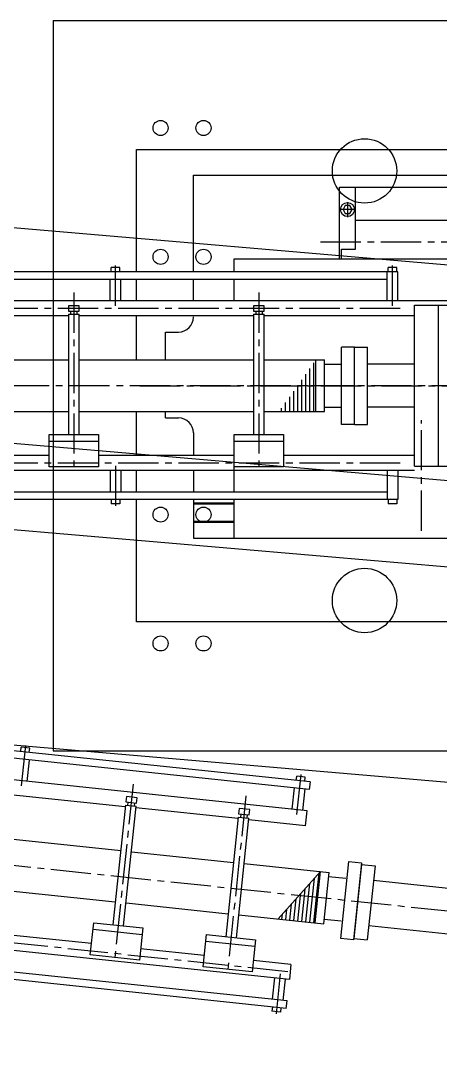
# Model space of a CAD drawing. Extents: x -50 to 48714, y -13211 to 6743.
# Drawn here: x 30242 to 30633, y -1089 to -131 of the extents above; entities that cross this region are included whole.
import ezdxf

# ---------------------------------------------------------------- set-up
doc = ezdxf.new("R2010")
doc.units = 0
doc.header["$LTSCALE"] = 50
doc.linetypes.add('UE46_01$0$MITTE2', pattern=[1.125, 0.75, -0.125, 0.125, -0.125])
doc.layers.get('0').update_dxf_attribs({"linetype": 'CONTINUOUS'})
for name, color, linetype in [('UE46_01$0$BETON', 9, 'CONTINUOUS'), ('UE46_01$0$MITTE2', 5, 'UE46_01$0$MITTE2'), ('UE46_01$0$MITTEKLEIN', 5, 'UE46_01$0$MITTE2'), ('UE46_01$0$SCHRAFFUR', 7, 'CONTINUOUS')]:
    doc.layers.add(name, color=color, linetype=linetype)

# ---------------------------------------------------------------- blocks, each defined once
blk = doc.blocks.new('*X274')
at = {"color": 0}
for p, q in [((14820.58, 3953.45), (14818.64, 3975.69)), ((14816.85, 3953.12), (14815.35, 3970.19)), ((14809.37, 3952.47), (14808.79, 3959.18)), ((14813.11, 3952.8), (14812.07, 3964.69)), ((14803.99, 3927.91), (14802.22, 3948.18)), ((14805.64, 3952.14), (14805.5, 3953.68)), ((14807.73, 3928.24), (14805.64, 3952.14)), ((14811.47, 3928.56), (14809.37, 3952.47)), ((14815.2, 3928.89), (14813.11, 3952.8)), ((14818.94, 3929.22), (14816.85, 3953.12)), ((14822.67, 3929.54), (14820.58, 3953.45)), ((14800.26, 3927.58), (14798.94, 3942.68)), ((14792.79, 3926.93), (14792.37, 3931.68)), ((14796.52, 3927.25), (14795.65, 3937.18))]:
    blk.add_line(p, q, dxfattribs=at)
blk = doc.blocks.new('UE46_01$0$ASP_1_O')
for p, q in [((-537.4, 106), (-537.4, 220)), ((-537.4, 220), (411.8, 220)), ((-484.4, 106), (-484.4, 196)), ((-484.4, 196), (271.8, 196)), ((-348.4, 185), (134.6, 185)), ((-348.4, 118), (-348.4, 185)), ((-333.4, 127), (-333.4, 185)), ((-333.4, 154), (119.6, 154)), ((-346.4, 127), (-333.4, 127)), ((-346.4, 118), (-346.4, 127)), ((-446.4, 118), (-152.4, 118)), ((-446.4, 106), (-446.4, 118)), ((-294, 106), (-822, 106)), ((-561, 106), (-561, 110)), ((-553, 110), (-561, 110)), ((-553, 106), (-553, 110)), ((-304, 79), (-304, 106)), ((-295, 110), (-303, 110)), ((-303, 106), (-303, 110)), ((-295, 106), (-295, 110)), ((-294, 79), (-294, 106)), ((738, 106), (208.55, 106)), ((475, 110), (467, 110)), ((467, 106), (467, 110)), ((475, 106), (475, 110)), ((733, 110), (725, 110)), ((725, 106), (725, 110)), ((733, 106), (733, 110)), ((738, 106), (738, 99)), ((-304, 99), (-822, 99)), ((-562, 79), (-562, 99)), ((-552, 79), (-552, 99)), ((-537.4, 79), (-537.4, 99)), ((-484.4, 79), (-484.4, 99)), ((-446.4, 79), (-446.4, 99)), ((738, 99), (211.42, 99)), ((476, 79), (476, 99)), ((724, 79), (724, 99)), ((734, 79), (734, 99)), ((-215, 79), (-822, 79)), ((738, 79), (219.62, 79)), ((738, 65), (738, 79)), ((-590.96, 74.5), (-600.96, 74.5)), ((-600.96, 74.5), (-600.96, 69.5)), ((-600.96, 69.5), (-590.96, 69.5)), ((-598.96, 69.5), (-598.96, 66.5)), ((-592.96, 69.5), (-592.96, 66.5)), ((-590.96, 69.5), (-590.96, 74.5)), ((-418.43, 74.5), (-428.43, 74.5)), ((-428.43, 74.5), (-428.43, 69.5)), ((-428.43, 69.5), (-418.43, 69.5)), ((-426.43, 69.5), (-426.43, 66.5)), ((-420.43, 69.5), (-420.43, 66.5)), ((-418.43, 69.5), (-418.43, 74.5)), ((-278.4, -75), (-278.4, 75)), ((-278.4, 75), (-256.2, 75)), ((-256.2, -75), (-256.2, 75)), ((-256.2, 75), (-234, 75)), ((569.25, 74.5), (569.25, 69.5)), ((579.25, 74.5), (569.25, 74.5)), ((569.25, 69.5), (579.25, 69.5)), ((571.25, 69.5), (571.25, 66.5)), ((577.25, 69.5), (577.25, 66.5)), ((579.25, 69.5), (579.25, 74.5)), ((684.91, 74.5), (674.91, 74.5)), ((674.91, 74.5), (674.91, 69.5)), ((674.91, 69.5), (684.91, 69.5)), ((676.91, 69.5), (676.91, 66.5)), ((682.91, 69.5), (682.91, 66.5)), ((684.91, 69.5), (684.91, 74.5)), ((-600.96, 65), (-769, 65)), ((-600.96, 66.5), (-600.96, -45.5)), ((-600.96, 66.5), (-590.96, 66.5)), ((-590.96, -45.5), (-590.96, 66.5)), ((-428.43, 65), (-590.96, 65)), ((-537.4, 24), (-537.4, 65)), ((-428.43, 66.5), (-428.43, -45.5)), ((-428.43, 66.5), (-418.43, 66.5)), ((-418.43, -45.5), (-418.43, 66.5)), ((-278.4, 65), (-418.43, 65)), ((569.25, 65), (433.4, 65)), ((569.25, 66.5), (569.25, -45.5)), ((569.25, 66.5), (579.25, 66.5)), ((579.25, -45.5), (579.25, 66.5)), ((674.91, 65), (579.25, 65)), ((674.91, 66.5), (674.91, -45.5)), ((674.91, 66.5), (684.91, 66.5)), ((684.91, -45.5), (684.91, 66.5)), ((738, 65), (684.91, 65)), ((-510.4, 24), (-510.4, 50)), ((-510.4, 50), (-498.4, 50)), ((-334.4, 36), (-346.4, 36)), ((-346.4, -36), (-346.4, 36)), ((-334.4, -36), (-334.4, 36)), ((-334.4, 36), (-322.4, 36)), ((-322.4, -36), (-322.4, 36)), ((781.6, -36), (781.6, 36)), ((781.6, 36), (793.6, 36)), ((793.6, 36), (793.6, -36)), ((-769, 24), (-600.96, 24)), ((-590.96, 24), (-428.43, 24)), ((-418.43, 24), (-362.4, 24)), ((-370.4, -24), (-370.4, 24)), ((-362.4, -24), (-362.4, 24)), ((-362.4, 20), (-346.4, 20)), ((-278.4, 20), (-322.4, 20)), ((433.4, 24), (569.25, 24)), ((579.25, 24), (674.91, 24)), ((684.91, 24), (764.4, 24)), ((756.4, 24), (721.75, -24)), ((756.4, -24), (756.4, 24)), ((764.4, -24), (764.4, 24)), ((780.4, 20), (764.4, 20)), ((-769, -24), (-600.96, -24)), ((-590.96, -24), (-428.43, -24)), ((-537.4, -65), (-537.4, -24)), ((-510.4, -30), (-510.4, -24)), ((-418.43, -24), (-362.4, -24)), ((-362.4, -20), (-346.4, -20)), ((-278.4, -20), (-322.4, -20)), ((433.4, -24), (569.25, -24)), ((579.25, -24), (674.91, -24)), ((684.91, -24), (764.4, -24)), ((780.4, -20), (764.4, -20)), ((-510.4, -30), (-498.4, -30)), ((-334.4, -36), (-346.4, -36)), ((-334.4, -36), (-322.4, -36)), ((793.6, -36), (781.6, -36)), ((-618.96, -45.5), (-572.96, -45.5)), ((-618.96, -75.5), (-618.96, -45.5)), ((-572.96, -45.5), (-572.96, -75.5)), ((-484.4, -44), (-484.4, -65)), ((-446.43, -45.5), (-400.43, -45.5)), ((-446.43, -75.5), (-446.43, -45.5)), ((-400.43, -45.5), (-400.43, -75.5)), ((551.25, -45.5), (597.25, -45.5)), ((551.25, -75.5), (551.25, -45.5)), ((597.25, -45.5), (597.25, -75.5)), ((656.91, -75.5), (656.91, -45.5)), ((656.91, -45.5), (702.91, -45.5)), ((702.91, -45.5), (702.91, -75.5)), ((-618.96, -51.5), (-572.96, -51.5)), ((-446.43, -51.5), (-400.43, -51.5)), ((551.25, -51.5), (597.25, -51.5)), ((656.91, -51.5), (702.91, -51.5)), ((-618.96, -65), (-751, -65)), ((-446.43, -65), (-572.96, -65)), ((-278.4, -65), (-400.43, -65)), ((551.25, -65), (451.4, -65)), ((656.91, -65), (597.25, -65)), ((738, -65), (702.91, -65)), ((738, -65), (738, -79)), ((-572.96, -75.5), (-618.96, -75.5)), ((-400.43, -75.5), (-446.43, -75.5)), ((-446.4, -99), (-446.4, -75)), ((-278.4, -75), (-256.2, -75)), ((-256.2, -75), (-234, -75)), ((597.25, -75.5), (551.25, -75.5)), ((702.91, -75.5), (656.91, -75.5)), ((-278.4, -79), (-822, -79)), ((-562, -79), (-562, -99)), ((-552, -79), (-552, -99)), ((-537.4, -99), (-537.4, -79)), ((-484.4, -79), (-484.4, -99)), ((-304, -79), (-304, -106)), ((-294, -79), (-294, -106)), ((738, -79), (206, -79)), ((724, -79), (724, -99)), ((734, -79), (734, -99)), ((-304, -99), (-822, -99)), ((738, -99), (206, -99)), ((738, -106), (738, -99)), ((-294, -106), (-822, -106)), ((-561, -106), (-561, -110)), ((-553, -110), (-561, -110)), ((-553, -106), (-553, -110)), ((-537.4, -220), (-537.4, -106)), ((-484.4, -106), (-484.4, -142)), ((-484.4, -109), (-446.4, -109)), ((-484.4, -110), (-446.4, -110)), ((-446.4, -142), (-446.4, -106)), ((-303, -106), (-303, -110)), ((-295, -110), (-303, -110)), ((-295, -106), (-295, -110)), ((738, -106), (206, -106)), ((725, -106), (725, -110)), ((733, -110), (725, -110)), ((733, -106), (733, -110)), ((-484.4, -126), (-446.4, -126)), ((-484.4, -127), (-446.4, -127)), ((-484.4, -142), (-2.2, -142)), ((-105.4, -220), (-537.4, -220))]:
    blk.add_line(p, q)
at = {"color": 0}
for p, q in [((-372.31, 0), (-372.31, 21.3)), ((-379.81, 0), (-379.81, 10.72)), ((-376.06, 0), (-376.06, 16.01)), ((-387.31, 0), (-387.31, 0.13)), ((-383.56, 0), (-383.56, 5.42)), ((-391.06, -24), (-391.06, -5.17)), ((-387.31, -24), (-387.31, 0)), ((-383.56, -24), (-383.56, 0)), ((-379.81, -24), (-379.81, 0)), ((-376.06, -24), (-376.06, 0)), ((-372.31, -24), (-372.31, 0)), ((-398.56, -24), (-398.56, -15.75)), ((-394.81, -24), (-394.81, -10.46)), ((-402.31, -24), (-402.31, -21.05))]:
    blk.add_line(p, q, dxfattribs=at)
blk.add_lwpolyline([(-343.02, 167.67), (-345.14, 164), (-343.02, 160.33), (-338.78, 160.33), (-336.66, 164), (-338.78, 167.67)], close=True)
blk.add_circle((-340.9, 164), 6.5)
for centre, start, end in [((-498.4, 64), 270, 360), ((-498.4, -44), 0, 90)]:
    blk.add_arc(centre, 14, start, end)
at = {"layer": 'UE46_01$0$MITTEKLEIN'}
for p, q in [((-333.9, 164), (-347.9, 164)), ((-340.9, 171), (-340.9, 157)), ((-366.16, 134), (153.53, 134)), ((-557, 74.45), (-557, 115.42)), ((-299, 74.45), (-299, 115.42)), ((471, 74.45), (471, 115.42)), ((471, 74.45), (471, 115.42)), ((729, 74.45), (729, 115.42)), ((729, 74.45), (729, 115.42)), ((-595.96, 86.76), (-595.96, -79)), ((-423.43, 86.76), (-423.43, -79)), ((574.25, 86.76), (574.25, -79)), ((679.91, 86.76), (679.91, -79)), ((-292, 72), (-833.17, 72)), ((-534.4, 0), (105.24, 0)), ((-334.4, 0), (-388.13, 0)), ((-272, -135.03), (-272, -32.09)), ((-292, -72), (-833.17, -72)), ((-557, -74.45), (-557, -115.42)), ((736, -72), (194.83, -72)), ((729, -74.45), (729, -115.42)), ((729, -74.45), (729, -115.42))]:
    blk.add_line(p, q, dxfattribs=at)
at = {"layer": 'UE46_01$0$SCHRAFFUR', "rotation": 355}
blk.add_blockref('*X274', (-14353.56, -2646.71), dxfattribs=at)
blk = doc.blocks.new('UE46_01$0$BLK_AS_O')
at = {"layer": 'UE46_01$0$BETON'}
for p, q in [((-617.2, 340), (-617.2, -340)), ((-617.2, 340), (362.8, 340)), ((362.8, -340), (362.8, 340)), ((-617.2, -340), (362.8, -340))]:
    blk.add_line(p, q, dxfattribs=at)
for centre, radius in [((-517.2, 240), 7), ((-477.2, 240), 7), ((222.8, 240), 7), ((262.8, 240), 7), ((-327.2, 200), 30), ((72.8, 200), 30), ((-517.2, 120), 7), ((-477.2, 120), 7), ((222.8, 120), 7), ((262.8, 120), 7), ((-517.2, -120), 7), ((-477.2, -120), 7), ((222.8, -120), 7), ((262.8, -120), 7), ((-327.2, -200), 30), ((72.8, -200), 30), ((-517.2, -240), 7), ((-477.2, -240), 7), ((222.8, -240), 7), ((262.8, -240), 7)]:
    blk.add_circle(centre, radius, dxfattribs=at)
blk = doc.blocks.new('UE46_01$0$F_CF35')
for p, q in [((0, 34.7), (0, -34.7)), ((0, 34.7), (12.7, 34.7)), ((12.7, 34.7), (12.7, -34.7)), ((0, -34.7), (12.7, -34.7))]:
    blk.add_line(p, q)
blk = doc.blocks.new('UE46_01')
for p, q in [((24201.68, 479.1), (24092.35, 265.45)), ((24201.68, 479.1), (25135.05, 1.49)), ((24110.57, 301.06), (25080.01, -195.01)), ((23983.02, 51.79), (24092.35, 265.45)), ((24074.13, 229.84), (25058, -273.61)), ((23983.02, 51.79), (25002.96, -470.11)), ((25135.05, 1.49), (27275.66, -155.53)), ((27275.66, -155.53), (28977.13, -215.92)), ((25080.01, -195.01), (27264.79, -355.27)), ((28977.13, -215.92), (32478.79, -516.06)), ((25058, -273.61), (27260.44, -435.16)), ((27264.79, -355.27), (28965.04, -415.62)), ((28965.04, -415.62), (32465.31, -715.64)), ((27260.44, -435.16), (28960.2, -495.49)), ((25002.96, -470.11), (27249.58, -634.9)), ((28960.2, -495.49), (32459.92, -795.47)), ((32478.79, -516.06), (33675.31, -575.11)), ((33675.31, -575.11), (33663.48, -814.82)), ((27249.58, -634.9), (28948.1, -695.19)), ((28948.1, -695.19), (32446.45, -995.05)), ((32465.31, -715.64), (33665.45, -774.87)), ((32459.92, -795.47), (33661.51, -854.77)), ((33651.65, -1054.53), (33663.48, -814.82)), ((30570.95, -931.43), (31202.48, -997.81)), ((30566.52, -973.6), (31198.05, -1039.97)), ((32446.45, -995.05), (33651.65, -1054.53))]:
    blk.add_line(p, q)
at = {"layer": 'UE46_01$0$MITTE2'}
for p, q in [((30887.67, -471.02), (25987.67, -471.02)), ((29766.85, -868.23), (32750.41, -1181.82))]:
    blk.add_line(p, q, dxfattribs=at)
for name, p, rotation in [('UE46_01$0$BLK_AS_O', (30889.79, -471.02), 2.295252255494837e-11), ('UE46_01$0$ASP_1_O', (30887.67, -471.02), 2.295252255494837e-11), ('UE46_01$0$ASP_1_O', (29766.85, -868.23), 353.9999999999919), ('UE46_01$0$F_CF35', (30556.1, -951.19), 353.9999999999919)]:
    blk.add_blockref(name, p, dxfattribs=dict(rotation=rotation))

msp = doc.modelspace()

# ---------------------------------------------------------------- block references
msp.add_blockref('UE46_01', (0, 0))

doc.saveas('drawing.dxf')
